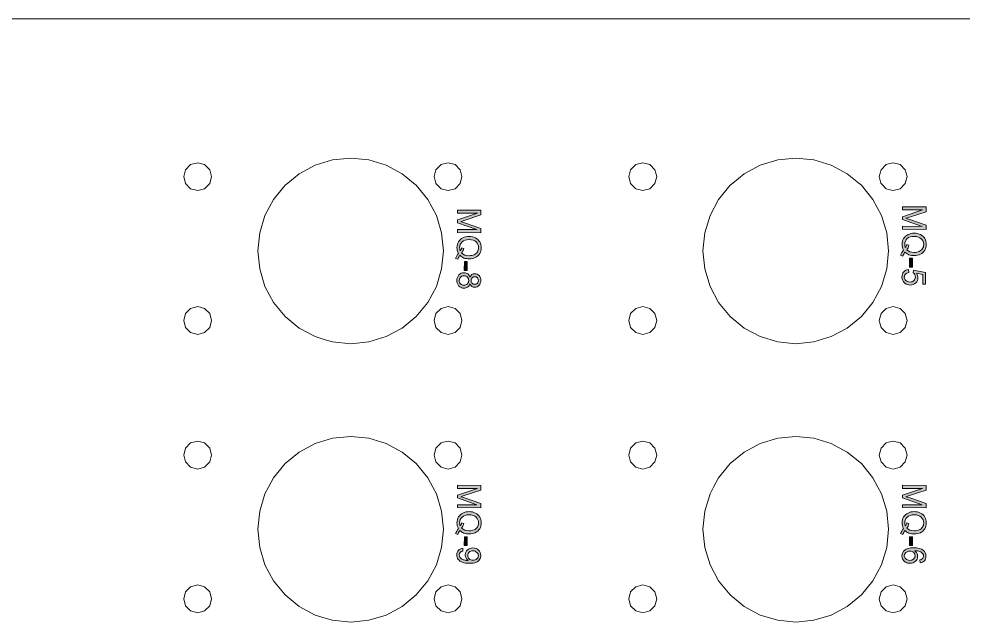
# Model space of a CAD drawing. Header units: inches. Extents: x -141 to 256, y 168 to 398.
# Drawn here: x -31.2 to 70.7, y 333.2 to 398.2 of the extents above; entities that cross this region are included whole.
import ezdxf

# ---------------------------------------------------------------- set-up
doc = ezdxf.new("R2010")
doc.units = ezdxf.units.IN
doc.header["$MEASUREMENT"] = 0
doc.layers.add('Capa 1', color=7, linetype='Continuous')

# ---------------------------------------------------------------- blocks, each defined once
blk = doc.blocks.new('block 12')
at = {"layer": 'Capa 1', "true_color": 0x575756}
h = blk.add_hatch(color=251, dxfattribs=at)
h.dxf.hatch_style = 2
edge = h.paths.add_edge_path()
edge.add_spline(control_points=[(64.15, 347.99), (64.15, 347.99), (66.67, 347.98), (66.67, 347.98), (66.67, 347.98), (66.67, 347.47), (66.67, 347.47), (66.67, 347.47), (64.88, 346.88), (64.88, 346.88), (64.72, 346.83), (64.59, 346.79), (64.51, 346.76), (64.6, 346.73), (64.73, 346.69), (64.91, 346.63), (64.91, 346.63), (66.67, 346.02), (66.67, 346.02), (66.67, 346.02), (66.67, 345.57), (66.67, 345.57), (66.67, 345.57), (64.14, 345.58), (64.14, 345.58), (64.14, 345.58), (64.14, 345.9), (64.14, 345.9), (64.14, 345.9), (66.25, 345.89), (66.25, 345.89), (66.25, 345.89), (64.14, 346.63), (64.14, 346.63), (64.14, 346.63), (64.14, 346.93), (64.14, 346.93), (64.14, 346.93), (66.3, 347.66), (66.3, 347.66), (66.3, 347.66), (64.15, 347.66), (64.15, 347.66), (64.15, 347.66), (64.15, 347.99), (64.15, 347.99)], knot_values=[0, 0, 0, 0, 1, 1, 1, 2, 2, 2, 3, 3, 3, 4, 4, 4, 5, 5, 5, 6, 6, 6, 7, 7, 7, 8, 8, 8, 9, 9, 9, 10, 10, 10, 11, 11, 11, 12, 12, 12, 13, 13, 13, 14, 14, 14, 15, 15, 15, 15], degree=3, periodic=1)
h = blk.add_hatch(color=251, dxfattribs=at)
h.dxf.hatch_style = 2
edge = h.paths.add_edge_path()
edge.add_spline(control_points=[(64.4, 343.12), (64.29, 342.97), (64.22, 342.82), (64.17, 342.69), (64.17, 342.69), (63.93, 342.79), (63.93, 342.79), (64, 342.97), (64.1, 343.15), (64.25, 343.33), (64.14, 343.52), (64.09, 343.73), (64.09, 343.95), (64.09, 344.18), (64.15, 344.39), (64.26, 344.58), (64.37, 344.76), (64.53, 344.9), (64.73, 345), (64.93, 345.1), (65.15, 345.15), (65.4, 345.15), (65.65, 345.15), (65.88, 345.1), (66.08, 345), (66.29, 344.9), (66.44, 344.75), (66.55, 344.57), (66.65, 344.38), (66.71, 344.17), (66.7, 343.94), (66.7, 343.71), (66.65, 343.5), (66.54, 343.31), (66.43, 343.12), (66.27, 342.98), (66.07, 342.88), (65.87, 342.79), (65.65, 342.74), (65.4, 342.74), (65.19, 342.74), (65, 342.77), (64.83, 342.83), (64.67, 342.9), (64.52, 342.99), (64.4, 343.12)], knot_values=[0, 0, 0, 0, 1, 1, 1, 2, 2, 2, 3, 3, 3, 4, 4, 4, 5, 5, 5, 6, 6, 6, 7, 7, 7, 8, 8, 8, 9, 9, 9, 10, 10, 10, 11, 11, 11, 12, 12, 12, 13, 13, 13, 14, 14, 14, 15, 15, 15, 15], degree=3, periodic=1)
edge = h.paths.add_edge_path()
edge.add_spline(control_points=[(64.83, 343.86), (64.78, 343.66), (64.7, 343.5), (64.59, 343.38), (64.77, 343.18), (65.04, 343.08), (65.4, 343.08), (65.6, 343.08), (65.78, 343.12), (65.93, 343.18), (66.09, 343.25), (66.2, 343.35), (66.29, 343.49), (66.37, 343.62), (66.42, 343.77), (66.42, 343.94), (66.42, 344.19), (66.33, 344.39), (66.16, 344.56), (65.99, 344.72), (65.74, 344.81), (65.4, 344.81), (65.07, 344.81), (64.82, 344.73), (64.64, 344.57), (64.47, 344.41), (64.38, 344.2), (64.38, 343.95), (64.38, 343.83), (64.4, 343.71), (64.44, 343.61), (64.51, 343.71), (64.56, 343.82), (64.59, 343.94), (64.59, 343.94), (64.83, 343.86), (64.83, 343.86)], knot_values=[0, 0, 0, 0, 1, 1, 1, 2, 2, 2, 3, 3, 3, 4, 4, 4, 5, 5, 5, 6, 6, 6, 7, 7, 7, 8, 8, 8, 9, 9, 9, 10, 10, 10, 11, 11, 11, 12, 12, 12, 12], degree=3, periodic=1)
h = blk.add_hatch(color=251, dxfattribs=at)
h.dxf.hatch_style = 2
h.paths.add_polyline_path([(64.89, 342.45), (65.2, 342.45), (65.2, 341.5), (64.88, 341.5)])
h = blk.add_hatch(color=251, dxfattribs=at)
h.dxf.hatch_style = 2
edge = h.paths.add_edge_path()
edge.add_spline(control_points=[(66.03, 339.63), (66.03, 339.63), (66, 339.94), (66, 339.94), (66.13, 339.96), (66.21, 340), (66.27, 340.05), (66.36, 340.14), (66.4, 340.24), (66.4, 340.36), (66.4, 340.46), (66.38, 340.55), (66.32, 340.62), (66.25, 340.72), (66.15, 340.8), (66.01, 340.86), (65.87, 340.91), (65.68, 340.94), (65.43, 340.94), (65.54, 340.87), (65.62, 340.78), (65.68, 340.67), (65.73, 340.56), (65.76, 340.45), (65.76, 340.33), (65.76, 340.12), (65.68, 339.95), (65.53, 339.8), (65.38, 339.66), (65.18, 339.59), (64.94, 339.59), (64.78, 339.59), (64.63, 339.62), (64.5, 339.69), (64.36, 339.76), (64.26, 339.85), (64.19, 339.97), (64.11, 340.09), (64.08, 340.23), (64.08, 340.38), (64.08, 340.64), (64.18, 340.85), (64.37, 341.01), (64.56, 341.17), (64.87, 341.25), (65.31, 341.25), (65.79, 341.25), (66.15, 341.16), (66.37, 340.98), (66.56, 340.82), (66.66, 340.61), (66.66, 340.34), (66.66, 340.14), (66.6, 339.98), (66.49, 339.86), (66.38, 339.73), (66.22, 339.65), (66.03, 339.63)], knot_values=[0, 0, 0, 0, 1, 1, 1, 2, 2, 2, 3, 3, 3, 4, 4, 4, 5, 5, 5, 6, 6, 6, 7, 7, 7, 8, 8, 8, 9, 9, 9, 10, 10, 10, 11, 11, 11, 12, 12, 12, 13, 13, 13, 14, 14, 14, 15, 15, 15, 16, 16, 16, 17, 17, 17, 18, 18, 18, 19, 19, 19, 19], degree=3, periodic=1)
edge = h.paths.add_edge_path()
edge.add_spline(control_points=[(64.94, 340.9), (64.84, 340.9), (64.73, 340.88), (64.64, 340.83), (64.54, 340.79), (64.46, 340.72), (64.41, 340.64), (64.36, 340.56), (64.33, 340.47), (64.33, 340.39), (64.33, 340.25), (64.39, 340.14), (64.49, 340.05), (64.6, 339.95), (64.74, 339.91), (64.92, 339.9), (65.1, 339.9), (65.23, 339.95), (65.33, 340.04), (65.44, 340.14), (65.49, 340.25), (65.49, 340.39), (65.49, 340.53), (65.44, 340.65), (65.34, 340.75), (65.24, 340.85), (65.11, 340.9), (64.94, 340.9)], knot_values=[0, 0, 0, 0, 1, 1, 1, 2, 2, 2, 3, 3, 3, 4, 4, 4, 5, 5, 5, 6, 6, 6, 7, 7, 7, 8, 8, 8, 9, 9, 9, 9], degree=3, periodic=1)
at = {"layer": 'Capa 1', "lineweight": 0}
blk.add_lwpolyline([(64.89, 342.45), (65.2, 342.45), (65.2, 341.5), (64.88, 341.5), (64.89, 342.45)], dxfattribs=at)
for points, knots in [([(64.15, 347.99), (64.15, 347.99), (66.67, 347.98), (66.67, 347.98), (66.67, 347.98), (66.67, 347.47), (66.67, 347.47), (66.67, 347.47), (64.88, 346.88), (64.88, 346.88), (64.72, 346.83), (64.59, 346.79), (64.51, 346.76), (64.6, 346.73), (64.73, 346.69), (64.91, 346.63), (64.91, 346.63), (66.67, 346.02), (66.67, 346.02), (66.67, 346.02), (66.67, 345.57), (66.67, 345.57), (66.67, 345.57), (64.14, 345.58), (64.14, 345.58), (64.14, 345.58), (64.14, 345.9), (64.14, 345.9), (64.14, 345.9), (66.25, 345.89), (66.25, 345.89), (66.25, 345.89), (64.14, 346.63), (64.14, 346.63), (64.14, 346.63), (64.14, 346.93), (64.14, 346.93), (64.14, 346.93), (66.3, 347.66), (66.3, 347.66), (66.3, 347.66), (64.15, 347.66), (64.15, 347.66), (64.15, 347.66), (64.15, 347.99), (64.15, 347.99)], [0, 0, 0, 0, 1, 1, 1, 2, 2, 2, 3, 3, 3, 4, 4, 4, 5, 5, 5, 6, 6, 6, 7, 7, 7, 8, 8, 8, 9, 9, 9, 10, 10, 10, 11, 11, 11, 12, 12, 12, 13, 13, 13, 14, 14, 14, 15, 15, 15, 15]), ([(64.4, 343.12), (64.29, 342.97), (64.22, 342.82), (64.17, 342.69), (64.17, 342.69), (63.93, 342.79), (63.93, 342.79), (64, 342.97), (64.1, 343.15), (64.25, 343.33), (64.14, 343.52), (64.09, 343.73), (64.09, 343.95), (64.09, 344.18), (64.15, 344.39), (64.26, 344.58), (64.37, 344.76), (64.53, 344.9), (64.73, 345), (64.93, 345.1), (65.15, 345.15), (65.4, 345.15), (65.65, 345.15), (65.88, 345.1), (66.08, 345), (66.29, 344.9), (66.44, 344.75), (66.55, 344.57), (66.65, 344.38), (66.71, 344.17), (66.7, 343.94), (66.7, 343.71), (66.65, 343.5), (66.54, 343.31), (66.43, 343.12), (66.27, 342.98), (66.07, 342.88), (65.87, 342.79), (65.65, 342.74), (65.4, 342.74), (65.19, 342.74), (65, 342.77), (64.83, 342.83), (64.67, 342.9), (64.52, 342.99), (64.4, 343.12)], [0, 0, 0, 0, 1, 1, 1, 2, 2, 2, 3, 3, 3, 4, 4, 4, 5, 5, 5, 6, 6, 6, 7, 7, 7, 8, 8, 8, 9, 9, 9, 10, 10, 10, 11, 11, 11, 12, 12, 12, 13, 13, 13, 14, 14, 14, 15, 15, 15, 15]), ([(64.83, 343.86), (64.78, 343.66), (64.7, 343.5), (64.59, 343.38), (64.77, 343.18), (65.04, 343.08), (65.4, 343.08), (65.6, 343.08), (65.78, 343.12), (65.93, 343.18), (66.09, 343.25), (66.2, 343.35), (66.29, 343.49), (66.37, 343.62), (66.42, 343.77), (66.42, 343.94), (66.42, 344.19), (66.33, 344.39), (66.16, 344.56), (65.99, 344.72), (65.74, 344.81), (65.4, 344.81), (65.07, 344.81), (64.82, 344.73), (64.64, 344.57), (64.47, 344.41), (64.38, 344.2), (64.38, 343.95), (64.38, 343.83), (64.4, 343.71), (64.44, 343.61), (64.51, 343.71), (64.56, 343.82), (64.59, 343.94), (64.59, 343.94), (64.83, 343.86), (64.83, 343.86)], [0, 0, 0, 0, 1, 1, 1, 2, 2, 2, 3, 3, 3, 4, 4, 4, 5, 5, 5, 6, 6, 6, 7, 7, 7, 8, 8, 8, 9, 9, 9, 10, 10, 10, 11, 11, 11, 12, 12, 12, 12]), ([(66.03, 339.63), (66.03, 339.63), (66, 339.94), (66, 339.94), (66.13, 339.96), (66.21, 340), (66.27, 340.05), (66.36, 340.14), (66.4, 340.24), (66.4, 340.36), (66.4, 340.46), (66.38, 340.55), (66.32, 340.62), (66.25, 340.72), (66.15, 340.8), (66.01, 340.86), (65.87, 340.91), (65.68, 340.94), (65.43, 340.94), (65.54, 340.87), (65.62, 340.78), (65.68, 340.67), (65.73, 340.56), (65.76, 340.45), (65.76, 340.33), (65.76, 340.12), (65.68, 339.95), (65.53, 339.8), (65.38, 339.66), (65.18, 339.59), (64.94, 339.59), (64.78, 339.59), (64.63, 339.62), (64.5, 339.69), (64.36, 339.76), (64.26, 339.85), (64.19, 339.97), (64.11, 340.09), (64.08, 340.23), (64.08, 340.38), (64.08, 340.64), (64.18, 340.85), (64.37, 341.01), (64.56, 341.17), (64.87, 341.25), (65.31, 341.25), (65.79, 341.25), (66.15, 341.16), (66.37, 340.98), (66.56, 340.82), (66.66, 340.61), (66.66, 340.34), (66.66, 340.14), (66.6, 339.98), (66.49, 339.86), (66.38, 339.73), (66.22, 339.65), (66.03, 339.63)], [0, 0, 0, 0, 1, 1, 1, 2, 2, 2, 3, 3, 3, 4, 4, 4, 5, 5, 5, 6, 6, 6, 7, 7, 7, 8, 8, 8, 9, 9, 9, 10, 10, 10, 11, 11, 11, 12, 12, 12, 13, 13, 13, 14, 14, 14, 15, 15, 15, 16, 16, 16, 17, 17, 17, 18, 18, 18, 19, 19, 19, 19]), ([(64.94, 340.9), (64.84, 340.9), (64.73, 340.88), (64.64, 340.83), (64.54, 340.79), (64.46, 340.72), (64.41, 340.64), (64.36, 340.56), (64.33, 340.47), (64.33, 340.39), (64.33, 340.25), (64.39, 340.14), (64.49, 340.05), (64.6, 339.95), (64.74, 339.91), (64.92, 339.9), (65.1, 339.9), (65.23, 339.95), (65.33, 340.04), (65.44, 340.14), (65.49, 340.25), (65.49, 340.39), (65.49, 340.53), (65.44, 340.65), (65.34, 340.75), (65.24, 340.85), (65.11, 340.9), (64.94, 340.9)], [0, 0, 0, 0, 1, 1, 1, 2, 2, 2, 3, 3, 3, 4, 4, 4, 5, 5, 5, 6, 6, 6, 7, 7, 7, 8, 8, 8, 9, 9, 9, 9])]:
    blk.add_open_spline(points, degree=3, knots=knots, dxfattribs=at)
blk = doc.blocks.new('block 13')
at = {"layer": 'Capa 1', "true_color": 0x575756}
h = blk.add_hatch(color=251, dxfattribs=at)
h.dxf.hatch_style = 2
edge = h.paths.add_edge_path()
edge.add_spline(control_points=[(16.15, 347.99), (16.15, 347.99), (18.67, 347.98), (18.67, 347.98), (18.67, 347.98), (18.67, 347.47), (18.67, 347.47), (18.67, 347.47), (16.88, 346.88), (16.88, 346.88), (16.71, 346.83), (16.59, 346.79), (16.51, 346.76), (16.6, 346.73), (16.73, 346.69), (16.91, 346.63), (16.91, 346.63), (18.67, 346.02), (18.67, 346.02), (18.67, 346.02), (18.67, 345.57), (18.67, 345.57), (18.67, 345.57), (16.14, 345.58), (16.14, 345.58), (16.14, 345.58), (16.14, 345.9), (16.14, 345.9), (16.14, 345.9), (18.25, 345.89), (18.25, 345.89), (18.25, 345.89), (16.14, 346.63), (16.14, 346.63), (16.14, 346.63), (16.14, 346.93), (16.14, 346.93), (16.14, 346.93), (18.3, 347.66), (18.3, 347.66), (18.3, 347.66), (16.15, 347.66), (16.15, 347.66), (16.15, 347.66), (16.15, 347.99), (16.15, 347.99)], knot_values=[0, 0, 0, 0, 1, 1, 1, 2, 2, 2, 3, 3, 3, 4, 4, 4, 5, 5, 5, 6, 6, 6, 7, 7, 7, 8, 8, 8, 9, 9, 9, 10, 10, 10, 11, 11, 11, 12, 12, 12, 13, 13, 13, 14, 14, 14, 15, 15, 15, 15], degree=3, periodic=1)
h = blk.add_hatch(color=251, dxfattribs=at)
h.dxf.hatch_style = 2
edge = h.paths.add_edge_path()
edge.add_spline(control_points=[(16.4, 343.12), (16.3, 342.97), (16.22, 342.82), (16.17, 342.69), (16.17, 342.69), (15.93, 342.79), (15.93, 342.79), (16, 342.97), (16.1, 343.15), (16.25, 343.33), (16.14, 343.52), (16.09, 343.73), (16.09, 343.95), (16.09, 344.18), (16.15, 344.39), (16.26, 344.58), (16.37, 344.76), (16.53, 344.9), (16.73, 345), (16.93, 345.1), (17.15, 345.15), (17.4, 345.15), (17.65, 345.15), (17.88, 345.1), (18.08, 345), (18.29, 344.9), (18.44, 344.75), (18.55, 344.57), (18.65, 344.38), (18.71, 344.17), (18.71, 343.94), (18.7, 343.71), (18.65, 343.5), (18.54, 343.31), (18.43, 343.12), (18.27, 342.98), (18.07, 342.88), (17.87, 342.79), (17.65, 342.74), (17.4, 342.74), (17.19, 342.74), (17, 342.77), (16.84, 342.83), (16.67, 342.9), (16.52, 342.99), (16.4, 343.12)], knot_values=[0, 0, 0, 0, 1, 1, 1, 2, 2, 2, 3, 3, 3, 4, 4, 4, 5, 5, 5, 6, 6, 6, 7, 7, 7, 8, 8, 8, 9, 9, 9, 10, 10, 10, 11, 11, 11, 12, 12, 12, 13, 13, 13, 14, 14, 14, 15, 15, 15, 15], degree=3, periodic=1)
edge = h.paths.add_edge_path()
edge.add_spline(control_points=[(16.83, 343.86), (16.78, 343.66), (16.7, 343.5), (16.59, 343.38), (16.77, 343.18), (17.04, 343.08), (17.4, 343.08), (17.6, 343.08), (17.78, 343.12), (17.93, 343.18), (18.09, 343.25), (18.2, 343.35), (18.29, 343.49), (18.37, 343.62), (18.42, 343.77), (18.42, 343.94), (18.42, 344.19), (18.33, 344.39), (18.16, 344.56), (17.99, 344.72), (17.74, 344.81), (17.4, 344.81), (17.07, 344.81), (16.82, 344.73), (16.64, 344.57), (16.47, 344.41), (16.38, 344.2), (16.38, 343.95), (16.38, 343.83), (16.4, 343.71), (16.44, 343.61), (16.51, 343.71), (16.56, 343.82), (16.59, 343.94), (16.59, 343.94), (16.83, 343.86), (16.83, 343.86)], knot_values=[0, 0, 0, 0, 1, 1, 1, 2, 2, 2, 3, 3, 3, 4, 4, 4, 5, 5, 5, 6, 6, 6, 7, 7, 7, 8, 8, 8, 9, 9, 9, 10, 10, 10, 11, 11, 11, 12, 12, 12, 12], degree=3, periodic=1)
h = blk.add_hatch(color=251, dxfattribs=at)
h.dxf.hatch_style = 2
h.paths.add_polyline_path([(16.89, 342.45), (17.2, 342.45), (17.2, 341.5), (16.88, 341.5)])
h = blk.add_hatch(color=251, dxfattribs=at)
h.dxf.hatch_style = 2
edge = h.paths.add_edge_path()
edge.add_spline(control_points=[(16.71, 341.2), (16.71, 341.2), (16.74, 340.9), (16.74, 340.9), (16.6, 340.87), (16.49, 340.82), (16.43, 340.75), (16.37, 340.68), (16.33, 340.59), (16.33, 340.48), (16.33, 340.38), (16.36, 340.3), (16.4, 340.23), (16.44, 340.16), (16.5, 340.1), (16.57, 340.05), (16.65, 340.01), (16.74, 339.97), (16.87, 339.94), (16.99, 339.9), (17.12, 339.89), (17.25, 339.89), (17.26, 339.89), (17.28, 339.89), (17.31, 339.89), (17.21, 339.95), (17.13, 340.04), (17.07, 340.14), (17.01, 340.25), (16.98, 340.37), (16.98, 340.49), (16.98, 340.7), (17.06, 340.88), (17.21, 341.02), (17.36, 341.17), (17.56, 341.24), (17.81, 341.24), (18.06, 341.24), (18.27, 341.16), (18.43, 341.01), (18.58, 340.86), (18.66, 340.67), (18.66, 340.44), (18.66, 340.28), (18.61, 340.13), (18.52, 339.99), (18.44, 339.86), (18.31, 339.75), (18.14, 339.68), (17.98, 339.61), (17.74, 339.58), (17.43, 339.58), (17.11, 339.58), (16.85, 339.62), (16.66, 339.69), (16.47, 339.76), (16.33, 339.86), (16.23, 340), (16.13, 340.14), (16.08, 340.3), (16.08, 340.49), (16.08, 340.69), (16.14, 340.85), (16.25, 340.97), (16.36, 341.1), (16.51, 341.17), (16.71, 341.2)], knot_values=[0, 0, 0, 0, 1, 1, 1, 2, 2, 2, 3, 3, 3, 4, 4, 4, 5, 5, 5, 6, 6, 6, 7, 7, 7, 8, 8, 8, 9, 9, 9, 10, 10, 10, 11, 11, 11, 12, 12, 12, 13, 13, 13, 14, 14, 14, 15, 15, 15, 16, 16, 16, 17, 17, 17, 18, 18, 18, 19, 19, 19, 20, 20, 20, 21, 21, 21, 22, 22, 22, 22], degree=3, periodic=1)
edge = h.paths.add_edge_path()
edge.add_spline(control_points=[(17.82, 339.92), (18, 339.92), (18.14, 339.97), (18.24, 340.06), (18.35, 340.16), (18.4, 340.27), (18.4, 340.4), (18.4, 340.54), (18.35, 340.66), (18.23, 340.76), (18.12, 340.87), (17.98, 340.92), (17.8, 340.92), (17.64, 340.92), (17.51, 340.87), (17.4, 340.78), (17.3, 340.68), (17.25, 340.56), (17.25, 340.42), (17.25, 340.27), (17.3, 340.15), (17.4, 340.06), (17.5, 339.97), (17.64, 339.92), (17.82, 339.92)], knot_values=[0, 0, 0, 0, 1, 1, 1, 2, 2, 2, 3, 3, 3, 4, 4, 4, 5, 5, 5, 6, 6, 6, 7, 7, 7, 8, 8, 8, 8], degree=3, periodic=1)
at = {"layer": 'Capa 1', "lineweight": 0}
blk.add_lwpolyline([(16.89, 342.45), (17.2, 342.45), (17.2, 341.5), (16.88, 341.5), (16.89, 342.45)], dxfattribs=at)
for points, knots in [([(16.15, 347.99), (16.15, 347.99), (18.67, 347.98), (18.67, 347.98), (18.67, 347.98), (18.67, 347.47), (18.67, 347.47), (18.67, 347.47), (16.88, 346.88), (16.88, 346.88), (16.71, 346.83), (16.59, 346.79), (16.51, 346.76), (16.6, 346.73), (16.73, 346.69), (16.91, 346.63), (16.91, 346.63), (18.67, 346.02), (18.67, 346.02), (18.67, 346.02), (18.67, 345.57), (18.67, 345.57), (18.67, 345.57), (16.14, 345.58), (16.14, 345.58), (16.14, 345.58), (16.14, 345.9), (16.14, 345.9), (16.14, 345.9), (18.25, 345.89), (18.25, 345.89), (18.25, 345.89), (16.14, 346.63), (16.14, 346.63), (16.14, 346.63), (16.14, 346.93), (16.14, 346.93), (16.14, 346.93), (18.3, 347.66), (18.3, 347.66), (18.3, 347.66), (16.15, 347.66), (16.15, 347.66), (16.15, 347.66), (16.15, 347.99), (16.15, 347.99)], [0, 0, 0, 0, 1, 1, 1, 2, 2, 2, 3, 3, 3, 4, 4, 4, 5, 5, 5, 6, 6, 6, 7, 7, 7, 8, 8, 8, 9, 9, 9, 10, 10, 10, 11, 11, 11, 12, 12, 12, 13, 13, 13, 14, 14, 14, 15, 15, 15, 15]), ([(16.4, 343.12), (16.3, 342.97), (16.22, 342.82), (16.17, 342.69), (16.17, 342.69), (15.93, 342.79), (15.93, 342.79), (16, 342.97), (16.1, 343.15), (16.25, 343.33), (16.14, 343.52), (16.09, 343.73), (16.09, 343.95), (16.09, 344.18), (16.15, 344.39), (16.26, 344.58), (16.37, 344.76), (16.53, 344.9), (16.73, 345), (16.93, 345.1), (17.15, 345.15), (17.4, 345.15), (17.65, 345.15), (17.88, 345.1), (18.08, 345), (18.29, 344.9), (18.44, 344.75), (18.55, 344.57), (18.65, 344.38), (18.71, 344.17), (18.71, 343.94), (18.7, 343.71), (18.65, 343.5), (18.54, 343.31), (18.43, 343.12), (18.27, 342.98), (18.07, 342.88), (17.87, 342.79), (17.65, 342.74), (17.4, 342.74), (17.19, 342.74), (17, 342.77), (16.84, 342.83), (16.67, 342.9), (16.52, 342.99), (16.4, 343.12)], [0, 0, 0, 0, 1, 1, 1, 2, 2, 2, 3, 3, 3, 4, 4, 4, 5, 5, 5, 6, 6, 6, 7, 7, 7, 8, 8, 8, 9, 9, 9, 10, 10, 10, 11, 11, 11, 12, 12, 12, 13, 13, 13, 14, 14, 14, 15, 15, 15, 15]), ([(16.83, 343.86), (16.78, 343.66), (16.7, 343.5), (16.59, 343.38), (16.77, 343.18), (17.04, 343.08), (17.4, 343.08), (17.6, 343.08), (17.78, 343.12), (17.93, 343.18), (18.09, 343.25), (18.2, 343.35), (18.29, 343.49), (18.37, 343.62), (18.42, 343.77), (18.42, 343.94), (18.42, 344.19), (18.33, 344.39), (18.16, 344.56), (17.99, 344.72), (17.74, 344.81), (17.4, 344.81), (17.07, 344.81), (16.82, 344.73), (16.64, 344.57), (16.47, 344.41), (16.38, 344.2), (16.38, 343.95), (16.38, 343.83), (16.4, 343.71), (16.44, 343.61), (16.51, 343.71), (16.56, 343.82), (16.59, 343.94), (16.59, 343.94), (16.83, 343.86), (16.83, 343.86)], [0, 0, 0, 0, 1, 1, 1, 2, 2, 2, 3, 3, 3, 4, 4, 4, 5, 5, 5, 6, 6, 6, 7, 7, 7, 8, 8, 8, 9, 9, 9, 10, 10, 10, 11, 11, 11, 12, 12, 12, 12]), ([(16.71, 341.2), (16.71, 341.2), (16.74, 340.9), (16.74, 340.9), (16.6, 340.87), (16.49, 340.82), (16.43, 340.75), (16.37, 340.68), (16.33, 340.59), (16.33, 340.48), (16.33, 340.38), (16.36, 340.3), (16.4, 340.23), (16.44, 340.16), (16.5, 340.1), (16.57, 340.05), (16.65, 340.01), (16.74, 339.97), (16.87, 339.94), (16.99, 339.9), (17.12, 339.89), (17.25, 339.89), (17.26, 339.89), (17.28, 339.89), (17.31, 339.89), (17.21, 339.95), (17.13, 340.04), (17.07, 340.14), (17.01, 340.25), (16.98, 340.37), (16.98, 340.49), (16.98, 340.7), (17.06, 340.88), (17.21, 341.02), (17.36, 341.17), (17.56, 341.24), (17.81, 341.24), (18.06, 341.24), (18.27, 341.16), (18.43, 341.01), (18.58, 340.86), (18.66, 340.67), (18.66, 340.44), (18.66, 340.28), (18.61, 340.13), (18.52, 339.99), (18.44, 339.86), (18.31, 339.75), (18.14, 339.68), (17.98, 339.61), (17.74, 339.58), (17.43, 339.58), (17.11, 339.58), (16.85, 339.62), (16.66, 339.69), (16.47, 339.76), (16.33, 339.86), (16.23, 340), (16.13, 340.14), (16.08, 340.3), (16.08, 340.49), (16.08, 340.69), (16.14, 340.85), (16.25, 340.97), (16.36, 341.1), (16.51, 341.17), (16.71, 341.2)], [0, 0, 0, 0, 1, 1, 1, 2, 2, 2, 3, 3, 3, 4, 4, 4, 5, 5, 5, 6, 6, 6, 7, 7, 7, 8, 8, 8, 9, 9, 9, 10, 10, 10, 11, 11, 11, 12, 12, 12, 13, 13, 13, 14, 14, 14, 15, 15, 15, 16, 16, 16, 17, 17, 17, 18, 18, 18, 19, 19, 19, 20, 20, 20, 21, 21, 21, 22, 22, 22, 22]), ([(17.82, 339.92), (18, 339.92), (18.14, 339.97), (18.24, 340.06), (18.35, 340.16), (18.4, 340.27), (18.4, 340.4), (18.4, 340.54), (18.35, 340.66), (18.23, 340.76), (18.12, 340.87), (17.98, 340.92), (17.8, 340.92), (17.64, 340.92), (17.51, 340.87), (17.4, 340.78), (17.3, 340.68), (17.25, 340.56), (17.25, 340.42), (17.25, 340.27), (17.3, 340.15), (17.4, 340.06), (17.5, 339.97), (17.64, 339.92), (17.82, 339.92)], [0, 0, 0, 0, 1, 1, 1, 2, 2, 2, 3, 3, 3, 4, 4, 4, 5, 5, 5, 6, 6, 6, 7, 7, 7, 8, 8, 8, 8])]:
    blk.add_open_spline(points, degree=3, knots=knots, dxfattribs=at)
blk = doc.blocks.new('block 14')
at = {"layer": 'Capa 1', "true_color": 0x575756}
h = blk.add_hatch(color=251, dxfattribs=at)
h.dxf.hatch_style = 2
edge = h.paths.add_edge_path()
edge.add_spline(control_points=[(16.15, 377.63), (16.15, 377.63), (18.67, 377.62), (18.67, 377.62), (18.67, 377.62), (18.67, 377.12), (18.67, 377.12), (18.67, 377.12), (16.88, 376.53), (16.88, 376.53), (16.71, 376.47), (16.59, 376.44), (16.51, 376.41), (16.6, 376.38), (16.73, 376.34), (16.91, 376.27), (16.91, 376.27), (18.67, 375.66), (18.67, 375.66), (18.67, 375.66), (18.67, 375.21), (18.67, 375.21), (18.67, 375.21), (16.14, 375.22), (16.14, 375.22), (16.14, 375.22), (16.14, 375.55), (16.14, 375.55), (16.14, 375.55), (18.25, 375.54), (18.25, 375.54), (18.25, 375.54), (16.14, 376.28), (16.14, 376.28), (16.14, 376.28), (16.14, 376.58), (16.14, 376.58), (16.14, 376.58), (18.3, 377.3), (18.3, 377.3), (18.3, 377.3), (16.15, 377.31), (16.15, 377.31), (16.15, 377.31), (16.15, 377.63), (16.15, 377.63)], knot_values=[0, 0, 0, 0, 1, 1, 1, 2, 2, 2, 3, 3, 3, 4, 4, 4, 5, 5, 5, 6, 6, 6, 7, 7, 7, 8, 8, 8, 9, 9, 9, 10, 10, 10, 11, 11, 11, 12, 12, 12, 13, 13, 13, 14, 14, 14, 15, 15, 15, 15], degree=3, periodic=1)
h = blk.add_hatch(color=251, dxfattribs=at)
h.dxf.hatch_style = 2
edge = h.paths.add_edge_path()
edge.add_spline(control_points=[(16.4, 372.77), (16.3, 372.61), (16.22, 372.47), (16.17, 372.34), (16.17, 372.34), (15.93, 372.44), (15.93, 372.44), (16, 372.62), (16.1, 372.8), (16.25, 372.98), (16.14, 373.17), (16.09, 373.38), (16.09, 373.6), (16.09, 373.83), (16.15, 374.04), (16.26, 374.22), (16.37, 374.41), (16.53, 374.55), (16.73, 374.65), (16.93, 374.75), (17.15, 374.8), (17.4, 374.8), (17.65, 374.8), (17.88, 374.75), (18.08, 374.65), (18.29, 374.54), (18.44, 374.4), (18.55, 374.21), (18.65, 374.03), (18.71, 373.82), (18.71, 373.59), (18.7, 373.35), (18.65, 373.14), (18.54, 372.96), (18.43, 372.77), (18.27, 372.63), (18.07, 372.53), (17.87, 372.43), (17.65, 372.38), (17.4, 372.38), (17.19, 372.39), (17, 372.42), (16.84, 372.48), (16.67, 372.55), (16.52, 372.64), (16.4, 372.77)], knot_values=[0, 0, 0, 0, 1, 1, 1, 2, 2, 2, 3, 3, 3, 4, 4, 4, 5, 5, 5, 6, 6, 6, 7, 7, 7, 8, 8, 8, 9, 9, 9, 10, 10, 10, 11, 11, 11, 12, 12, 12, 13, 13, 13, 14, 14, 14, 15, 15, 15, 15], degree=3, periodic=1)
edge = h.paths.add_edge_path()
edge.add_spline(control_points=[(16.83, 373.5), (16.78, 373.31), (16.7, 373.15), (16.59, 373.03), (16.77, 372.83), (17.04, 372.73), (17.4, 372.73), (17.6, 372.73), (17.78, 372.76), (17.93, 372.83), (18.09, 372.9), (18.2, 373), (18.29, 373.14), (18.37, 373.27), (18.42, 373.42), (18.42, 373.59), (18.42, 373.84), (18.33, 374.04), (18.16, 374.21), (17.99, 374.37), (17.74, 374.45), (17.4, 374.46), (17.07, 374.46), (16.82, 374.38), (16.64, 374.21), (16.47, 374.05), (16.38, 373.85), (16.38, 373.59), (16.38, 373.47), (16.4, 373.36), (16.44, 373.25), (16.51, 373.36), (16.56, 373.47), (16.59, 373.58), (16.59, 373.58), (16.83, 373.5), (16.83, 373.5)], knot_values=[0, 0, 0, 0, 1, 1, 1, 2, 2, 2, 3, 3, 3, 4, 4, 4, 5, 5, 5, 6, 6, 6, 7, 7, 7, 8, 8, 8, 9, 9, 9, 10, 10, 10, 11, 11, 11, 12, 12, 12, 12], degree=3, periodic=1)
h = blk.add_hatch(color=251, dxfattribs=at)
h.dxf.hatch_style = 2
h.paths.add_polyline_path([(16.89, 372.1), (17.2, 372.1), (17.2, 371.14), (16.88, 371.14)])
h = blk.add_hatch(color=251, dxfattribs=at)
h.dxf.hatch_style = 2
edge = h.paths.add_edge_path()
edge.add_spline(control_points=[(17.49, 370.41), (17.54, 370.54), (17.61, 370.63), (17.7, 370.69), (17.78, 370.76), (17.89, 370.79), (18.01, 370.79), (18.19, 370.79), (18.35, 370.72), (18.47, 370.59), (18.6, 370.45), (18.66, 370.28), (18.66, 370.06), (18.66, 369.84), (18.59, 369.66), (18.46, 369.53), (18.34, 369.39), (18.18, 369.33), (18, 369.33), (17.88, 369.33), (17.78, 369.36), (17.69, 369.42), (17.6, 369.48), (17.54, 369.58), (17.49, 369.7), (17.44, 369.55), (17.36, 369.43), (17.24, 369.35), (17.13, 369.27), (17, 369.23), (16.84, 369.23), (16.63, 369.23), (16.44, 369.31), (16.3, 369.46), (16.15, 369.61), (16.08, 369.81), (16.08, 370.06), (16.08, 370.31), (16.15, 370.51), (16.3, 370.67), (16.45, 370.82), (16.63, 370.89), (16.86, 370.89), (17.02, 370.89), (17.16, 370.85), (17.27, 370.77), (17.38, 370.68), (17.45, 370.56), (17.49, 370.41)], knot_values=[0, 0, 0, 0, 1, 1, 1, 2, 2, 2, 3, 3, 3, 4, 4, 4, 5, 5, 5, 6, 6, 6, 7, 7, 7, 8, 8, 8, 9, 9, 9, 10, 10, 10, 11, 11, 11, 12, 12, 12, 13, 13, 13, 14, 14, 14, 15, 15, 15, 16, 16, 16, 16], degree=3, periodic=1)
edge = h.paths.add_edge_path()
edge.add_spline(control_points=[(16.85, 370.57), (16.76, 370.57), (16.68, 370.55), (16.6, 370.51), (16.51, 370.47), (16.45, 370.41), (16.4, 370.32), (16.36, 370.24), (16.33, 370.15), (16.33, 370.06), (16.33, 369.91), (16.38, 369.79), (16.48, 369.69), (16.57, 369.59), (16.69, 369.54), (16.84, 369.54), (16.99, 369.54), (17.11, 369.59), (17.21, 369.69), (17.31, 369.79), (17.36, 369.92), (17.36, 370.06), (17.36, 370.21), (17.31, 370.33), (17.21, 370.43), (17.12, 370.52), (17, 370.57), (16.85, 370.57)], knot_values=[0, 0, 0, 0, 1, 1, 1, 2, 2, 2, 3, 3, 3, 4, 4, 4, 5, 5, 5, 6, 6, 6, 7, 7, 7, 8, 8, 8, 9, 9, 9, 9], degree=3, periodic=1)
edge = h.paths.add_edge_path()
edge.add_spline(control_points=[(18.02, 370.47), (17.9, 370.47), (17.8, 370.43), (17.73, 370.35), (17.65, 370.28), (17.61, 370.18), (17.61, 370.06), (17.61, 369.94), (17.65, 369.84), (17.72, 369.76), (17.8, 369.68), (17.89, 369.65), (18, 369.65), (18.11, 369.65), (18.21, 369.68), (18.29, 369.76), (18.36, 369.84), (18.4, 369.94), (18.4, 370.06), (18.4, 370.17), (18.37, 370.27), (18.29, 370.35), (18.21, 370.43), (18.12, 370.47), (18.02, 370.47)], knot_values=[0, 0, 0, 0, 1, 1, 1, 2, 2, 2, 3, 3, 3, 4, 4, 4, 5, 5, 5, 6, 6, 6, 7, 7, 7, 8, 8, 8, 8], degree=3, periodic=1)
at = {"layer": 'Capa 1', "lineweight": 0}
blk.add_lwpolyline([(16.89, 372.1), (17.2, 372.1), (17.2, 371.14), (16.88, 371.14), (16.89, 372.1)], dxfattribs=at)
for points, knots in [([(16.15, 377.63), (16.15, 377.63), (18.67, 377.62), (18.67, 377.62), (18.67, 377.62), (18.67, 377.12), (18.67, 377.12), (18.67, 377.12), (16.88, 376.53), (16.88, 376.53), (16.71, 376.47), (16.59, 376.44), (16.51, 376.41), (16.6, 376.38), (16.73, 376.34), (16.91, 376.27), (16.91, 376.27), (18.67, 375.66), (18.67, 375.66), (18.67, 375.66), (18.67, 375.21), (18.67, 375.21), (18.67, 375.21), (16.14, 375.22), (16.14, 375.22), (16.14, 375.22), (16.14, 375.55), (16.14, 375.55), (16.14, 375.55), (18.25, 375.54), (18.25, 375.54), (18.25, 375.54), (16.14, 376.28), (16.14, 376.28), (16.14, 376.28), (16.14, 376.58), (16.14, 376.58), (16.14, 376.58), (18.3, 377.3), (18.3, 377.3), (18.3, 377.3), (16.15, 377.31), (16.15, 377.31), (16.15, 377.31), (16.15, 377.63), (16.15, 377.63)], [0, 0, 0, 0, 1, 1, 1, 2, 2, 2, 3, 3, 3, 4, 4, 4, 5, 5, 5, 6, 6, 6, 7, 7, 7, 8, 8, 8, 9, 9, 9, 10, 10, 10, 11, 11, 11, 12, 12, 12, 13, 13, 13, 14, 14, 14, 15, 15, 15, 15]), ([(16.4, 372.77), (16.3, 372.61), (16.22, 372.47), (16.17, 372.34), (16.17, 372.34), (15.93, 372.44), (15.93, 372.44), (16, 372.62), (16.1, 372.8), (16.25, 372.98), (16.14, 373.17), (16.09, 373.38), (16.09, 373.6), (16.09, 373.83), (16.15, 374.04), (16.26, 374.22), (16.37, 374.41), (16.53, 374.55), (16.73, 374.65), (16.93, 374.75), (17.15, 374.8), (17.4, 374.8), (17.65, 374.8), (17.88, 374.75), (18.08, 374.65), (18.29, 374.54), (18.44, 374.4), (18.55, 374.21), (18.65, 374.03), (18.71, 373.82), (18.71, 373.59), (18.7, 373.35), (18.65, 373.14), (18.54, 372.96), (18.43, 372.77), (18.27, 372.63), (18.07, 372.53), (17.87, 372.43), (17.65, 372.38), (17.4, 372.38), (17.19, 372.39), (17, 372.42), (16.84, 372.48), (16.67, 372.55), (16.52, 372.64), (16.4, 372.77)], [0, 0, 0, 0, 1, 1, 1, 2, 2, 2, 3, 3, 3, 4, 4, 4, 5, 5, 5, 6, 6, 6, 7, 7, 7, 8, 8, 8, 9, 9, 9, 10, 10, 10, 11, 11, 11, 12, 12, 12, 13, 13, 13, 14, 14, 14, 15, 15, 15, 15]), ([(16.83, 373.5), (16.78, 373.31), (16.7, 373.15), (16.59, 373.03), (16.77, 372.83), (17.04, 372.73), (17.4, 372.73), (17.6, 372.73), (17.78, 372.76), (17.93, 372.83), (18.09, 372.9), (18.2, 373), (18.29, 373.14), (18.37, 373.27), (18.42, 373.42), (18.42, 373.59), (18.42, 373.84), (18.33, 374.04), (18.16, 374.21), (17.99, 374.37), (17.74, 374.45), (17.4, 374.46), (17.07, 374.46), (16.82, 374.38), (16.64, 374.21), (16.47, 374.05), (16.38, 373.85), (16.38, 373.59), (16.38, 373.47), (16.4, 373.36), (16.44, 373.25), (16.51, 373.36), (16.56, 373.47), (16.59, 373.58), (16.59, 373.58), (16.83, 373.5), (16.83, 373.5)], [0, 0, 0, 0, 1, 1, 1, 2, 2, 2, 3, 3, 3, 4, 4, 4, 5, 5, 5, 6, 6, 6, 7, 7, 7, 8, 8, 8, 9, 9, 9, 10, 10, 10, 11, 11, 11, 12, 12, 12, 12]), ([(17.49, 370.41), (17.54, 370.54), (17.61, 370.63), (17.7, 370.69), (17.78, 370.76), (17.89, 370.79), (18.01, 370.79), (18.19, 370.79), (18.35, 370.72), (18.47, 370.59), (18.6, 370.45), (18.66, 370.28), (18.66, 370.06), (18.66, 369.84), (18.59, 369.66), (18.46, 369.53), (18.34, 369.39), (18.18, 369.33), (18, 369.33), (17.88, 369.33), (17.78, 369.36), (17.69, 369.42), (17.6, 369.48), (17.54, 369.58), (17.49, 369.7), (17.44, 369.55), (17.36, 369.43), (17.24, 369.35), (17.13, 369.27), (17, 369.23), (16.84, 369.23), (16.63, 369.23), (16.44, 369.31), (16.3, 369.46), (16.15, 369.61), (16.08, 369.81), (16.08, 370.06), (16.08, 370.31), (16.15, 370.51), (16.3, 370.67), (16.45, 370.82), (16.63, 370.89), (16.86, 370.89), (17.02, 370.89), (17.16, 370.85), (17.27, 370.77), (17.38, 370.68), (17.45, 370.56), (17.49, 370.41)], [0, 0, 0, 0, 1, 1, 1, 2, 2, 2, 3, 3, 3, 4, 4, 4, 5, 5, 5, 6, 6, 6, 7, 7, 7, 8, 8, 8, 9, 9, 9, 10, 10, 10, 11, 11, 11, 12, 12, 12, 13, 13, 13, 14, 14, 14, 15, 15, 15, 16, 16, 16, 16]), ([(16.85, 370.57), (16.76, 370.57), (16.68, 370.55), (16.6, 370.51), (16.51, 370.47), (16.45, 370.41), (16.4, 370.32), (16.36, 370.24), (16.33, 370.15), (16.33, 370.06), (16.33, 369.91), (16.38, 369.79), (16.48, 369.69), (16.57, 369.59), (16.69, 369.54), (16.84, 369.54), (16.99, 369.54), (17.11, 369.59), (17.21, 369.69), (17.31, 369.79), (17.36, 369.92), (17.36, 370.06), (17.36, 370.21), (17.31, 370.33), (17.21, 370.43), (17.12, 370.52), (17, 370.57), (16.85, 370.57)], [0, 0, 0, 0, 1, 1, 1, 2, 2, 2, 3, 3, 3, 4, 4, 4, 5, 5, 5, 6, 6, 6, 7, 7, 7, 8, 8, 8, 9, 9, 9, 9]), ([(18.02, 370.47), (17.9, 370.47), (17.8, 370.43), (17.73, 370.35), (17.65, 370.28), (17.61, 370.18), (17.61, 370.06), (17.61, 369.94), (17.65, 369.84), (17.72, 369.76), (17.8, 369.68), (17.89, 369.65), (18, 369.65), (18.11, 369.65), (18.21, 369.68), (18.29, 369.76), (18.36, 369.84), (18.4, 369.94), (18.4, 370.06), (18.4, 370.17), (18.37, 370.27), (18.29, 370.35), (18.21, 370.43), (18.12, 370.47), (18.02, 370.47)], [0, 0, 0, 0, 1, 1, 1, 2, 2, 2, 3, 3, 3, 4, 4, 4, 5, 5, 5, 6, 6, 6, 7, 7, 7, 8, 8, 8, 8])]:
    blk.add_open_spline(points, degree=3, knots=knots, dxfattribs=at)
blk = doc.blocks.new('block 15')
at = {"layer": 'Capa 1', "true_color": 0x575756}
h = blk.add_hatch(color=251, dxfattribs=at)
h.dxf.hatch_style = 2
edge = h.paths.add_edge_path()
edge.add_spline(control_points=[(64.15, 377.99), (64.15, 377.99), (66.67, 377.98), (66.67, 377.98), (66.67, 377.98), (66.67, 377.47), (66.67, 377.47), (66.67, 377.47), (64.88, 376.88), (64.88, 376.88), (64.72, 376.83), (64.59, 376.79), (64.51, 376.76), (64.6, 376.73), (64.73, 376.69), (64.91, 376.63), (64.91, 376.63), (66.67, 376.02), (66.67, 376.02), (66.67, 376.02), (66.67, 375.57), (66.67, 375.57), (66.67, 375.57), (64.14, 375.58), (64.14, 375.58), (64.14, 375.58), (64.14, 375.9), (64.14, 375.9), (64.14, 375.9), (66.25, 375.89), (66.25, 375.89), (66.25, 375.89), (64.14, 376.63), (64.14, 376.63), (64.14, 376.63), (64.14, 376.93), (64.14, 376.93), (64.14, 376.93), (66.3, 377.66), (66.3, 377.66), (66.3, 377.66), (64.15, 377.66), (64.15, 377.66), (64.15, 377.66), (64.15, 377.99), (64.15, 377.99)], knot_values=[0, 0, 0, 0, 1, 1, 1, 2, 2, 2, 3, 3, 3, 4, 4, 4, 5, 5, 5, 6, 6, 6, 7, 7, 7, 8, 8, 8, 9, 9, 9, 10, 10, 10, 11, 11, 11, 12, 12, 12, 13, 13, 13, 14, 14, 14, 15, 15, 15, 15], degree=3, periodic=1)
h = blk.add_hatch(color=251, dxfattribs=at)
h.dxf.hatch_style = 2
edge = h.paths.add_edge_path()
edge.add_spline(control_points=[(64.4, 373.12), (64.29, 372.97), (64.22, 372.82), (64.17, 372.69), (64.17, 372.69), (63.93, 372.79), (63.93, 372.79), (64, 372.97), (64.1, 373.15), (64.25, 373.33), (64.14, 373.52), (64.09, 373.73), (64.09, 373.95), (64.09, 374.18), (64.15, 374.39), (64.26, 374.58), (64.37, 374.76), (64.53, 374.9), (64.73, 375), (64.93, 375.1), (65.15, 375.15), (65.4, 375.15), (65.65, 375.15), (65.88, 375.1), (66.08, 375), (66.29, 374.9), (66.44, 374.75), (66.55, 374.57), (66.65, 374.38), (66.71, 374.17), (66.7, 373.94), (66.7, 373.71), (66.65, 373.5), (66.54, 373.31), (66.43, 373.12), (66.27, 372.98), (66.07, 372.88), (65.87, 372.78), (65.65, 372.74), (65.4, 372.74), (65.19, 372.74), (65, 372.77), (64.83, 372.83), (64.67, 372.9), (64.52, 372.99), (64.4, 373.12)], knot_values=[0, 0, 0, 0, 1, 1, 1, 2, 2, 2, 3, 3, 3, 4, 4, 4, 5, 5, 5, 6, 6, 6, 7, 7, 7, 8, 8, 8, 9, 9, 9, 10, 10, 10, 11, 11, 11, 12, 12, 12, 13, 13, 13, 14, 14, 14, 15, 15, 15, 15], degree=3, periodic=1)
edge = h.paths.add_edge_path()
edge.add_spline(control_points=[(64.83, 373.86), (64.78, 373.66), (64.7, 373.5), (64.59, 373.38), (64.77, 373.18), (65.04, 373.08), (65.4, 373.08), (65.6, 373.08), (65.78, 373.12), (65.93, 373.18), (66.09, 373.25), (66.2, 373.35), (66.29, 373.49), (66.37, 373.62), (66.42, 373.77), (66.42, 373.94), (66.42, 374.19), (66.33, 374.39), (66.16, 374.56), (65.99, 374.72), (65.74, 374.81), (65.4, 374.81), (65.07, 374.81), (64.82, 374.73), (64.64, 374.57), (64.47, 374.41), (64.38, 374.2), (64.38, 373.95), (64.38, 373.83), (64.4, 373.71), (64.44, 373.61), (64.51, 373.71), (64.56, 373.82), (64.59, 373.94), (64.59, 373.94), (64.83, 373.86), (64.83, 373.86)], knot_values=[0, 0, 0, 0, 1, 1, 1, 2, 2, 2, 3, 3, 3, 4, 4, 4, 5, 5, 5, 6, 6, 6, 7, 7, 7, 8, 8, 8, 9, 9, 9, 10, 10, 10, 11, 11, 11, 12, 12, 12, 12], degree=3, periodic=1)
h = blk.add_hatch(color=251, dxfattribs=at)
h.dxf.hatch_style = 2
h.paths.add_polyline_path([(64.89, 372.45), (65.2, 372.45), (65.2, 371.5), (64.88, 371.5)])
h = blk.add_hatch(color=251, dxfattribs=at)
h.dxf.hatch_style = 2
edge = h.paths.add_edge_path()
edge.add_spline(control_points=[(64.79, 371.24), (64.79, 371.24), (64.81, 370.92), (64.81, 370.92), (64.65, 370.89), (64.53, 370.84), (64.45, 370.75), (64.38, 370.66), (64.33, 370.56), (64.33, 370.43), (64.33, 370.28), (64.39, 370.16), (64.5, 370.05), (64.61, 369.95), (64.76, 369.9), (64.95, 369.89), (65.13, 369.89), (65.27, 369.94), (65.37, 370.04), (65.47, 370.14), (65.52, 370.27), (65.52, 370.43), (65.52, 370.53), (65.5, 370.62), (65.46, 370.7), (65.41, 370.78), (65.35, 370.85), (65.28, 370.89), (65.28, 370.89), (65.32, 371.18), (65.32, 371.18), (65.32, 371.18), (66.61, 370.93), (66.61, 370.93), (66.61, 370.93), (66.61, 369.68), (66.61, 369.68), (66.61, 369.68), (66.31, 369.68), (66.31, 369.68), (66.31, 369.68), (66.32, 370.69), (66.32, 370.69), (66.32, 370.69), (65.64, 370.83), (65.64, 370.83), (65.74, 370.67), (65.8, 370.51), (65.8, 370.35), (65.8, 370.13), (65.72, 369.94), (65.56, 369.79), (65.41, 369.64), (65.21, 369.56), (64.97, 369.57), (64.75, 369.57), (64.55, 369.63), (64.38, 369.77), (64.18, 369.93), (64.08, 370.15), (64.08, 370.43), (64.08, 370.66), (64.14, 370.85), (64.27, 370.99), (64.4, 371.14), (64.57, 371.22), (64.79, 371.24)], knot_values=[0, 0, 0, 0, 1, 1, 1, 2, 2, 2, 3, 3, 3, 4, 4, 4, 5, 5, 5, 6, 6, 6, 7, 7, 7, 8, 8, 8, 9, 9, 9, 10, 10, 10, 11, 11, 11, 12, 12, 12, 13, 13, 13, 14, 14, 14, 15, 15, 15, 16, 16, 16, 17, 17, 17, 18, 18, 18, 19, 19, 19, 20, 20, 20, 21, 21, 21, 22, 22, 22, 22], degree=3, periodic=1)
at = {"layer": 'Capa 1', "lineweight": 0}
blk.add_lwpolyline([(64.89, 372.45), (65.2, 372.45), (65.2, 371.5), (64.88, 371.5), (64.89, 372.45)], dxfattribs=at)
for points, knots in [([(64.15, 377.99), (64.15, 377.99), (66.67, 377.98), (66.67, 377.98), (66.67, 377.98), (66.67, 377.47), (66.67, 377.47), (66.67, 377.47), (64.88, 376.88), (64.88, 376.88), (64.72, 376.83), (64.59, 376.79), (64.51, 376.76), (64.6, 376.73), (64.73, 376.69), (64.91, 376.63), (64.91, 376.63), (66.67, 376.02), (66.67, 376.02), (66.67, 376.02), (66.67, 375.57), (66.67, 375.57), (66.67, 375.57), (64.14, 375.58), (64.14, 375.58), (64.14, 375.58), (64.14, 375.9), (64.14, 375.9), (64.14, 375.9), (66.25, 375.89), (66.25, 375.89), (66.25, 375.89), (64.14, 376.63), (64.14, 376.63), (64.14, 376.63), (64.14, 376.93), (64.14, 376.93), (64.14, 376.93), (66.3, 377.66), (66.3, 377.66), (66.3, 377.66), (64.15, 377.66), (64.15, 377.66), (64.15, 377.66), (64.15, 377.99), (64.15, 377.99)], [0, 0, 0, 0, 1, 1, 1, 2, 2, 2, 3, 3, 3, 4, 4, 4, 5, 5, 5, 6, 6, 6, 7, 7, 7, 8, 8, 8, 9, 9, 9, 10, 10, 10, 11, 11, 11, 12, 12, 12, 13, 13, 13, 14, 14, 14, 15, 15, 15, 15]), ([(64.4, 373.12), (64.29, 372.97), (64.22, 372.82), (64.17, 372.69), (64.17, 372.69), (63.93, 372.79), (63.93, 372.79), (64, 372.97), (64.1, 373.15), (64.25, 373.33), (64.14, 373.52), (64.09, 373.73), (64.09, 373.95), (64.09, 374.18), (64.15, 374.39), (64.26, 374.58), (64.37, 374.76), (64.53, 374.9), (64.73, 375), (64.93, 375.1), (65.15, 375.15), (65.4, 375.15), (65.65, 375.15), (65.88, 375.1), (66.08, 375), (66.29, 374.9), (66.44, 374.75), (66.55, 374.57), (66.65, 374.38), (66.71, 374.17), (66.7, 373.94), (66.7, 373.71), (66.65, 373.5), (66.54, 373.31), (66.43, 373.12), (66.27, 372.98), (66.07, 372.88), (65.87, 372.78), (65.65, 372.74), (65.4, 372.74), (65.19, 372.74), (65, 372.77), (64.83, 372.83), (64.67, 372.9), (64.52, 372.99), (64.4, 373.12)], [0, 0, 0, 0, 1, 1, 1, 2, 2, 2, 3, 3, 3, 4, 4, 4, 5, 5, 5, 6, 6, 6, 7, 7, 7, 8, 8, 8, 9, 9, 9, 10, 10, 10, 11, 11, 11, 12, 12, 12, 13, 13, 13, 14, 14, 14, 15, 15, 15, 15]), ([(64.83, 373.86), (64.78, 373.66), (64.7, 373.5), (64.59, 373.38), (64.77, 373.18), (65.04, 373.08), (65.4, 373.08), (65.6, 373.08), (65.78, 373.12), (65.93, 373.18), (66.09, 373.25), (66.2, 373.35), (66.29, 373.49), (66.37, 373.62), (66.42, 373.77), (66.42, 373.94), (66.42, 374.19), (66.33, 374.39), (66.16, 374.56), (65.99, 374.72), (65.74, 374.81), (65.4, 374.81), (65.07, 374.81), (64.82, 374.73), (64.64, 374.57), (64.47, 374.41), (64.38, 374.2), (64.38, 373.95), (64.38, 373.83), (64.4, 373.71), (64.44, 373.61), (64.51, 373.71), (64.56, 373.82), (64.59, 373.94), (64.59, 373.94), (64.83, 373.86), (64.83, 373.86)], [0, 0, 0, 0, 1, 1, 1, 2, 2, 2, 3, 3, 3, 4, 4, 4, 5, 5, 5, 6, 6, 6, 7, 7, 7, 8, 8, 8, 9, 9, 9, 10, 10, 10, 11, 11, 11, 12, 12, 12, 12]), ([(64.79, 371.24), (64.79, 371.24), (64.81, 370.92), (64.81, 370.92), (64.65, 370.89), (64.53, 370.84), (64.45, 370.75), (64.38, 370.66), (64.33, 370.56), (64.33, 370.43), (64.33, 370.28), (64.39, 370.16), (64.5, 370.05), (64.61, 369.95), (64.76, 369.9), (64.95, 369.89), (65.13, 369.89), (65.27, 369.94), (65.37, 370.04), (65.47, 370.14), (65.52, 370.27), (65.52, 370.43), (65.52, 370.53), (65.5, 370.62), (65.46, 370.7), (65.41, 370.78), (65.35, 370.85), (65.28, 370.89), (65.28, 370.89), (65.32, 371.18), (65.32, 371.18), (65.32, 371.18), (66.61, 370.93), (66.61, 370.93), (66.61, 370.93), (66.61, 369.68), (66.61, 369.68), (66.61, 369.68), (66.31, 369.68), (66.31, 369.68), (66.31, 369.68), (66.32, 370.69), (66.32, 370.69), (66.32, 370.69), (65.64, 370.83), (65.64, 370.83), (65.74, 370.67), (65.8, 370.51), (65.8, 370.35), (65.8, 370.13), (65.72, 369.94), (65.56, 369.79), (65.41, 369.64), (65.21, 369.56), (64.97, 369.57), (64.75, 369.57), (64.55, 369.63), (64.38, 369.77), (64.18, 369.93), (64.08, 370.15), (64.08, 370.43), (64.08, 370.66), (64.14, 370.85), (64.27, 370.99), (64.4, 371.14), (64.57, 371.22), (64.79, 371.24)], [0, 0, 0, 0, 1, 1, 1, 2, 2, 2, 3, 3, 3, 4, 4, 4, 5, 5, 5, 6, 6, 6, 7, 7, 7, 8, 8, 8, 9, 9, 9, 10, 10, 10, 11, 11, 11, 12, 12, 12, 13, 13, 13, 14, 14, 14, 15, 15, 15, 16, 16, 16, 17, 17, 17, 18, 18, 18, 19, 19, 19, 20, 20, 20, 21, 21, 21, 22, 22, 22, 22])]:
    blk.add_open_spline(points, degree=3, knots=knots, dxfattribs=at)

msp = doc.modelspace()

# ---------------------------------------------------------------- linework, layer by layer
at = {"layer": 'Capa 1', "lineweight": 0}
for points in [[(-37.37, 398.25), (-30.37, 398.25), (-30.37, 398.25), (-14.37, 398.25), (-14.37, 398.25), (-13.38, 398.25), (-10.37, 398.25), (-5.38, 398.25), (14.63, 398.25), (16.63, 398.25), (17.63, 398.25), (17.63, 398.25), (17.63, 398.25), (33.63, 398.25), (33.63, 398.25), (34.62, 398.25), (37.63, 398.25), (42.62, 398.25), (62.63, 398.25), (64.63, 398.25), (65.63, 398.25), (65.63, 398.25), (81.62, 398.25)], [(-4.62, 377.08), (-5.18, 375.2), (-5.38, 373.25), (-5.18, 371.3), (-4.62, 369.42), (-3.69, 367.69), (-2.45, 366.18), (-0.93, 364.93), (0.8, 364.01), (1.86, 363.68), (2.68, 363.44), (4.63, 363.25), (6.58, 363.44), (8.45, 364.01), (10.18, 364.93), (11.7, 366.18), (12.94, 367.69), (13.87, 369.42), (14.44, 371.3), (14.63, 373.25), (14.44, 375.2), (13.87, 377.08), (12.94, 378.8), (11.7, 380.32), (11.42, 380.55), (10.18, 381.57), (8.45, 382.49), (6.58, 383.06), (4.63, 383.25), (2.68, 383.06), (0.8, 382.49), (-0.93, 381.57), (-2.16, 380.55), (-2.45, 380.32), (-3.69, 378.8), (-4.62, 377.08)], [(45.55, 380.32), (44.31, 378.8), (43.38, 377.08), (42.82, 375.2), (42.62, 373.25), (42.82, 371.3), (43.38, 369.42), (44.31, 367.69), (45.55, 366.18), (47.07, 364.93), (48.8, 364.01), (50.68, 363.44), (51.01, 363.4), (52.63, 363.25), (54.58, 363.44), (56.45, 364.01), (58.18, 364.93), (59.7, 366.18), (60.94, 367.69), (61.87, 369.42), (62.44, 371.3), (62.63, 373.25), (62.44, 375.2), (61.87, 377.08), (60.94, 378.8), (59.7, 380.32), (59.42, 380.55), (58.18, 381.57), (56.45, 382.49), (54.58, 383.06), (52.63, 383.25), (50.68, 383.06), (48.8, 382.49), (47.07, 381.57), (45.83, 380.55), (45.55, 380.32)], [(-13.38, 381.25), (-13.18, 380.5), (-12.63, 379.95), (-11.87, 379.75), (-11.12, 379.95), (-10.57, 380.5), (-10.37, 381.25), (-10.57, 382), (-11.12, 382.55), (-11.87, 382.75), (-12.63, 382.55), (-13.18, 382), (-13.38, 381.25)], [(15.13, 382.75), (15.88, 382.55), (16.43, 382), (16.63, 381.25), (16.43, 380.5), (15.88, 379.95), (15.13, 379.75), (14.63, 379.88), (14.37, 379.95), (13.93, 380.39), (13.82, 380.5), (13.81, 380.55), (13.62, 381.25), (13.82, 382), (14.37, 382.55), (14.63, 382.62), (15.13, 382.75)], [(35.37, 382.55), (34.82, 382), (34.62, 381.25), (34.82, 380.5), (35.37, 379.95), (36.13, 379.75), (36.88, 379.95), (37.43, 380.5), (37.63, 381.25), (37.43, 382), (36.88, 382.55), (36.13, 382.75), (35.37, 382.55)], [(63.13, 379.75), (63.88, 379.95), (64.43, 380.5), (64.63, 381.25), (64.43, 382), (63.88, 382.55), (63.13, 382.75), (62.63, 382.62), (62.37, 382.55), (61.82, 382), (61.62, 381.25), (61.81, 380.55), (61.82, 380.5), (61.93, 380.39), (62.37, 379.95), (62.63, 379.88), (63.13, 379.75)], [(-12.63, 364.45), (-11.87, 364.25), (-11.12, 364.45), (-10.57, 365), (-10.37, 365.75), (-10.57, 366.5), (-11.12, 367.05), (-11.87, 367.25), (-12.63, 367.05), (-13.18, 366.5), (-13.38, 365.75), (-13.18, 365), (-12.63, 364.45)], [(14.63, 364.38), (14.37, 364.45), (13.82, 365), (13.67, 365.59), (13.62, 365.75), (13.82, 366.5), (14.37, 367.05), (14.63, 367.12), (15.13, 367.25), (15.88, 367.05), (16.43, 366.5), (16.63, 365.75), (16.43, 365), (15.88, 364.45), (15.13, 364.25), (14.63, 364.38)], [(36.13, 367.25), (36.88, 367.05), (37.43, 366.5), (37.63, 365.75), (37.43, 365), (36.88, 364.45), (36.13, 364.25), (35.37, 364.45), (34.82, 365), (34.62, 365.75), (34.82, 366.5), (35.37, 367.05), (36.13, 367.25)], [(63.88, 364.45), (64.43, 365), (64.63, 365.75), (64.43, 366.5), (63.88, 367.05), (63.13, 367.25), (62.63, 367.12), (62.37, 367.05), (61.82, 366.5), (61.62, 365.75), (61.67, 365.59), (61.82, 365), (62.37, 364.45), (62.63, 364.38), (63.13, 364.25), (63.88, 364.45)], [(-13.18, 352), (-13.38, 351.25), (-13.18, 350.5), (-12.63, 349.95), (-11.87, 349.74), (-11.12, 349.95), (-10.57, 350.5), (-10.37, 351.25), (-10.57, 352), (-11.12, 352.55), (-11.87, 352.75), (-12.63, 352.55), (-13.18, 352)], [(8.45, 352.49), (6.58, 353.06), (4.63, 353.25), (2.68, 353.06), (0.8, 352.49), (-0.93, 351.56), (-2.45, 350.32), (-3.69, 348.81), (-4.24, 347.78), (-4.62, 347.08), (-5.18, 345.2), (-5.38, 343.25), (-5.18, 341.3), (-4.62, 339.42), (-3.69, 337.69), (-2.45, 336.18), (-0.93, 334.93), (0.8, 334.01), (1.86, 333.68), (2.68, 333.44), (4.63, 333.25), (6.58, 333.44), (8.45, 334.01), (10.18, 334.93), (11.7, 336.18), (12.94, 337.69), (13.87, 339.42), (14.44, 341.3), (14.63, 343.25), (14.44, 345.2), (13.87, 347.08), (13.49, 347.78), (12.94, 348.81), (11.7, 350.32), (10.18, 351.56), (8.45, 352.49)], [(13.82, 350.5), (14.37, 349.95), (14.63, 349.88), (15.13, 349.74), (15.88, 349.95), (16.43, 350.5), (16.63, 351.25), (16.43, 352), (15.88, 352.55), (15.13, 352.75), (14.63, 352.62), (14.37, 352.55), (13.82, 352), (13.62, 351.25), (13.82, 350.5)], [(34.62, 351.25), (34.82, 350.5), (35.37, 349.95), (36.13, 349.74), (36.88, 349.95), (37.43, 350.5), (37.63, 351.25), (37.43, 352), (36.88, 352.55), (36.13, 352.75), (35.37, 352.55), (34.82, 352), (34.62, 351.25)], [(60.94, 348.81), (59.7, 350.32), (58.18, 351.56), (56.45, 352.49), (54.58, 353.06), (52.63, 353.25), (50.68, 353.06), (48.8, 352.49), (47.07, 351.56), (45.55, 350.32), (44.31, 348.81), (43.76, 347.78), (43.38, 347.08), (42.82, 345.2), (42.62, 343.25), (42.82, 341.3), (43.38, 339.42), (44.31, 337.69), (45.55, 336.18), (47.07, 334.93), (48.8, 334.01), (50.68, 333.44), (51.01, 333.4), (52.63, 333.25), (54.58, 333.44), (56.45, 334.01), (58.18, 334.93), (59.7, 336.18), (60.94, 337.69), (61.87, 339.42), (62.44, 341.3), (62.63, 343.25), (62.44, 345.2), (61.87, 347.08), (61.49, 347.78), (60.94, 348.81)], [(61.82, 350.5), (62.37, 349.95), (62.63, 349.88), (63.13, 349.74), (63.88, 349.95), (64.43, 350.5), (64.63, 351.25), (64.43, 352), (63.88, 352.55), (63.13, 352.75), (62.63, 352.62), (62.37, 352.55), (61.82, 352), (61.62, 351.25), (61.82, 350.5)], [(-11.12, 334.45), (-10.57, 335), (-10.37, 335.75), (-10.57, 336.5), (-11.12, 337.05), (-11.87, 337.25), (-12.63, 337.05), (-13.18, 336.5), (-13.38, 335.75), (-13.18, 335), (-12.63, 334.45), (-11.87, 334.24), (-11.12, 334.45)], [(14.37, 337.05), (13.82, 336.5), (13.62, 335.75), (13.67, 335.59), (13.82, 335), (14.37, 334.45), (14.63, 334.38), (15.13, 334.24), (15.88, 334.45), (16.43, 335), (16.63, 335.75), (16.43, 336.5), (15.88, 337.05), (15.13, 337.25), (14.63, 337.12), (14.37, 337.05)], [(37.43, 335), (37.63, 335.75), (37.43, 336.5), (36.88, 337.05), (36.13, 337.25), (35.37, 337.05), (34.82, 336.5), (34.62, 335.75), (34.82, 335), (35.37, 334.45), (36.13, 334.24), (36.88, 334.45), (37.43, 335)], [(61.82, 335), (62.37, 334.45), (62.63, 334.38), (63.13, 334.24), (63.88, 334.45), (64.43, 335), (64.63, 335.75), (64.43, 336.5), (63.88, 337.05), (63.13, 337.25), (62.63, 337.12), (62.37, 337.05), (61.82, 336.5), (61.62, 335.75), (61.67, 335.59), (61.82, 335)]]:
    msp.add_lwpolyline(points, dxfattribs=at)

# ---------------------------------------------------------------- block references
at = {"layer": 'Capa 1'}
for name in ['block 15', 'block 14', 'block 13', 'block 12']:
    msp.add_blockref(name, (0, 0), dxfattribs=at)

doc.saveas('drawing.dxf')
